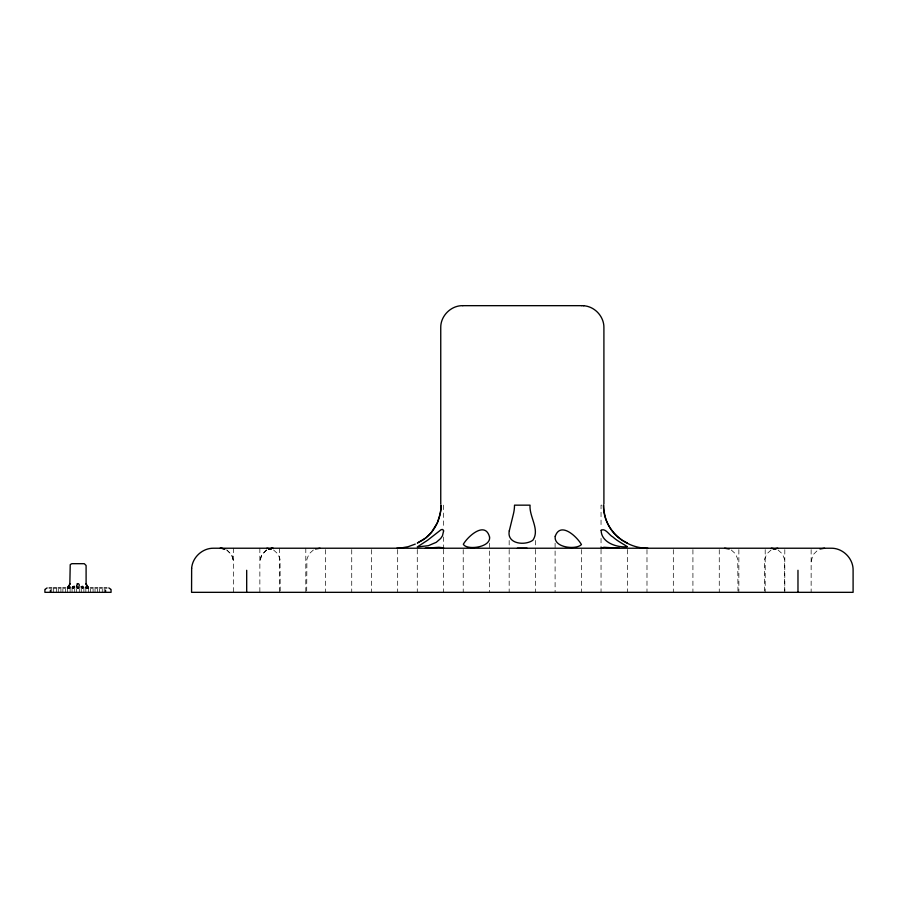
<?xml version="1.0" encoding="UTF-8"?>
<svg xmlns="http://www.w3.org/2000/svg" width="898" height="898" viewBox="0 0 898 898"><rect width="100%" height="100%" fill="white"/><g stroke="black" fill="none" stroke-linecap="round" stroke-linejoin="round"><path stroke-width="0.67" stroke-dasharray="4.49 3.37" d="M811.197 561.463L812.993 554.852L817.876 550.003M266.504 550.003L261.644 554.852L259.859 561.463L261.711 554.852L266.594 550.003M313.368 550.003L309.114 553.875L306.903 559.162L306.701 590.996M771.101 550.003L766.836 553.875L764.625 559.162L764.423 590.996M443.5 505.159L443.623 527.306M601.817 505.159L601.043 505.159L601.043 527.306M778.072 550.003L782.326 553.875L784.538 559.162L784.74 590.996M731.286 550.003L735.552 553.875L737.763 559.162L737.965 590.996M273.564 550.003L277.819 553.875L280.03 559.162L280.232 590.996M226.79 550.003L231.74 554.852L233.525 561.463L231.673 554.852L226.88 550.003M811.141 549.61L811.141 592.332M784.807 549.61L784.807 592.332M765.197 549.61L765.197 592.332M738.863 549.61L738.863 592.332M719.264 549.61L719.264 592.332M692.919 549.61L692.919 592.332M673.32 549.61L673.32 592.332M646.987 549.565L646.987 592.332M627.376 549.464L627.376 592.332M601.043 538.373L601.043 548.869M601.043 549.441L601.043 592.332M581.444 549.598L581.444 592.332M555.099 543.11L555.099 592.332M535.5 540.439L535.5 548.903M535.5 549.61L535.5 592.332M509.166 540.439L509.166 548.903M509.166 549.61L509.166 592.332M489.556 543.11L489.556 592.332M463.222 549.598L463.222 592.332M443.623 536.982L443.623 548.869M443.623 549.441L443.623 592.332M417.278 549.464L417.278 592.332M397.679 549.565L397.679 592.332M371.345 549.61L371.345 592.332M351.735 549.61L351.735 592.332M325.402 549.61L325.402 592.332M305.803 548.229L305.803 592.332M279.458 548.229L279.458 592.332M259.859 548.229L259.859 592.332M233.525 548.229L233.525 592.332M104.224 589.021L104.224 592.332M102.26 589.021L102.26 592.332M99.633 589.021L99.633 592.332M97.669 589.021L97.669 592.332M95.031 589.021L95.031 592.332M93.078 589.021L93.078 592.332M90.44 589.021L90.44 592.332M88.487 589.021L88.487 592.332M85.849 588.729L85.849 592.332M83.884 589.021L83.884 592.332M81.258 589.021L81.258 592.332M79.293 589.021L79.293 592.332M76.656 589.021L76.656 592.332M74.702 589.021L74.702 592.332M72.065 588.751L72.065 592.332M70.111 588.729L70.111 592.332M67.473 588.931L67.473 592.332M65.509 589.021L65.509 592.332M62.882 589.021L62.882 592.332M60.918 589.021L60.918 592.332M58.28 589.021L58.28 592.332M56.327 587.921L56.327 592.332M53.689 587.921L53.689 592.332M51.725 589.021L51.725 592.332"/><path stroke-width="1.35" d="M69.999 587.921L68.327 587.921M45.035 589.369L47.134 587.921M72.615 586.888C71.75 590.098 77.419 584.497 72.615 586.888M69.528 586.293C64.544 589.885 72.592 585.373 68.921 586.798M67.473 587.775L68.574 587.067M68.82 586.888L67.945 587.157M422.756 540.057C434.52 532.705 440.997 518.797 441.086 505.159A28.489 19.442 90 0 1 439.986 514.374L437.371 522.771L431.366 532.48L425.798 537.913L417.278 543.066L422.487 540.259M415.28 544.098L408.051 546.725L400.474 548.061M268.603 549.026L271.982 548.285M268.704 549.026L272.105 548.285M315.479 549.026L320.047 548.229M773.2 549.026L777.769 548.229M819.986 549.026L824.544 548.229M462.863 305.668C451.065 305.354 440.469 315.905 440.75 327.714L440.75 504.126M442.568 548.229L443.623 547.825L438.864 547.286L425.248 548.229M87.14 586.888C83.177 584.968 91.394 590.065 86.612 586.45M396.759 548.229L400.587 548.061M65.498 587.921L62.882 587.921M271.757 548.285L273.261 548.229M517.383 548.229L527.115 548.229M77.486 587.921L78.452 587.921M462.807 305.668L581.848 305.668M70.111 583.621L69.82 583.621A2.851 1.942 -90 0 1 69.741 584.542L68.618 586.63L69.842 583.902L70.224 564.606L71.829 563.675L84.311 563.697L86.096 565.493L86.107 583.902L88.004 587.157M85.849 583.621L86.141 583.621A2.851 1.942 -90 0 0 86.208 584.542L87.937 587.101M49.098 587.921L51.725 587.921M53.689 587.921L56.327 587.921M58.28 587.921L60.918 587.921M67.473 587.921L70.111 587.921M72.065 587.921L74.702 587.921M76.656 587.921L79.293 587.921M81.258 587.921L83.884 587.921M88.487 587.921L85.849 587.921L87.69 587.921M90.53 587.921L93.078 587.921M95.031 587.921L97.669 587.921M99.633 587.921L102.26 587.921M104.224 587.921L106.862 587.921M619.452 548.229L603.995 547.286L601.043 548.061L602.12 548.229M581.792 305.668L583.767 305.747M771.393 548.229L775.962 549.026M724.619 548.229L729.187 549.026M644.068 548.061L647.918 548.229M266.897 548.229L271.454 549.026M220.111 548.229L221.391 548.285M220.47 548.229L221.626 548.285M108.849 587.921L110.925 589.369M221.278 548.285L224.781 549.026M583.711 305.747C594.802 306.454 604.141 316.612 603.905 327.714L603.905 504.126M644.18 548.061C622.684 546.658 602.726 527.721 603.568 505.159A28.489 19.442 -90 0 0 604.668 514.374C606.711 524.758 612.964 534.332 621.899 540.057M222.435 548.431L224.68 549.026M627.376 543.066L622.617 540.54M88.408 587.707L87.634 587.236M797.974 570.286L797.974 592.332M246.692 570.286L246.692 592.332M111.049 590.132L111.049 592.332L44.9 592.332L44.9 590.132M105.537 590.132L105.537 592.332M50.411 590.132L50.411 592.332M76.667 586.192C78.541 590.502 81.168 582.757 77.194 583.621A2.851 2.077 -90 0 1 77.071 584.542L76.667 586.192M509.278 530.886C506.573 543.997 524.915 545.917 532.851 540.259C540.226 529.64 529.068 516.788 530.056 505.159L514.509 505.159A28.489 20.822 -90 0 1 513.319 514.374L509.278 530.886M489.556 537.026C491.105 547.657 466.399 550.452 463.334 544.244C468.127 535.994 485.279 520.795 489.556 537.026M81.269 586.731C83.48 590.188 84.502 584.789 81.269 586.731M555.222 536.297C553.471 547.971 576.303 549.991 581.444 544.57C576.696 536.308 560.408 521.311 555.222 536.297M191.644 568.355L191.566 592.332L853.1 592.332L853.1 570.286C853.381 558.5 842.829 547.948 831.054 548.229L213.612 548.229C202.521 548.005 192.385 557.299 191.644 568.355M443.612 530.875L442.49 535.747L440.66 538.497L436.26 542.325L428.279 545.715L417.278 546.938L427.571 540.259L441.221 529.607L442.837 529.494L443.612 530.875M601.155 530.247C601.121 542.718 617.274 547.825 627.376 546.725C622.617 543.537 617.24 540.955 612.93 537.026C609.237 535.298 605.398 527.676 601.155 530.247M68.574 586.675L68.001 587.124L68.618 586.63"/></g></svg>
